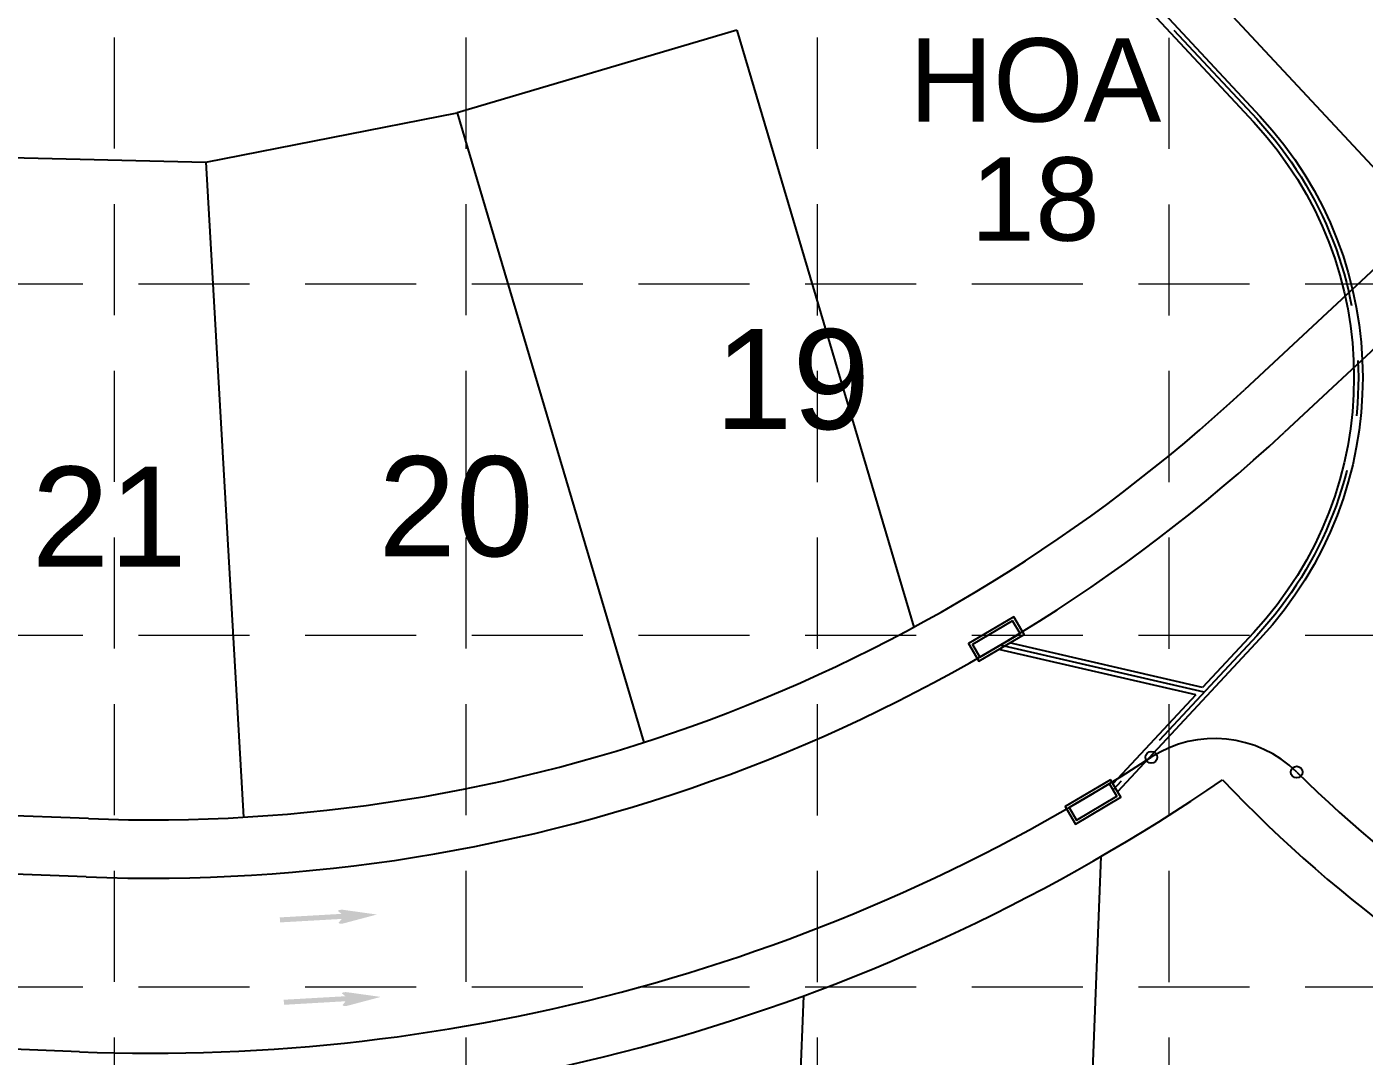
# Model space of a CAD drawing. Header units: inches. Extents: x 3312 to 5850, y 7905 to 11961.
# Drawn here: x 4438.7 to 4679.4, y 9350.6 to 9536 of the extents above; entities that cross this region are included whole.
import ezdxf
from ezdxf.enums import TextEntityAlignment as Align

# ---------------------------------------------------------------- set-up
doc = ezdxf.new("R2010")
doc.units = ezdxf.units.IN
doc.header["$LTSCALE"] = 80
doc.header["$MEASUREMENT"] = 0
doc.linetypes.add('CENTER2', pattern=[1.125, 0.75, -0.125, 0.125, -0.125])
doc.linetypes.add('HIDDEN', pattern=[0.375, 0.25, -0.125])
for name, color, linetype in [('1 LOT NUMBER', 7, 'Continuous'), ('grid', 254, 'HIDDEN'), ('LOT NUM', 7, 'Continuous'), ('LOTLINE', 7, 'Continuous'), ('PAVING', 7, 'Continuous'), ('ROW', 7, 'Continuous'), ('STORM', 250, 'Continuous'), ('STORM CL', 7, 'CENTER2'), ('STORM INLET', 250, 'Continuous')]:
    doc.layers.add(name, color=color, linetype=linetype)
doc.styles.get("Standard").update_dxf_attribs({"font": 'ARIAL.TTF', "height": 25})

msp = doc.modelspace()

# ---------------------------------------------------------------- hatches: boundary and pattern name
at = {"layer": 'PAVING'}
h = msp.add_hatch(color=256, dxfattribs=at)
edge = h.paths.add_edge_path()
edge.add_line((4494.74, 9376.76), (4495.34, 9376.27))
edge.add_line((4495.34, 9376.27), (4484.24, 9375.63))
edge.add_line((4484.24, 9375.63), (4484.29, 9374.73))
edge.add_line((4484.29, 9374.73), (4495.39, 9375.36))
edge.add_line((4495.39, 9375.36), (4494.85, 9374.7))
edge.add_line((4494.85, 9374.7), (4494.85, 9374.69))
edge.add_ellipse((4495.42, 9374.68), major_axis=(-0.587, -0.034), ratio=0.285714, start_angle=345.5033, end_angle=485.8315)
edge.add_line((4495.77, 9374.57), (4495.77, 9374.57))
edge.add_line((4495.77, 9374.57), (4501.71, 9376.15))
edge.add_line((4501.71, 9376.15), (4495.63, 9377))
edge.add_line((4495.63, 9377), (4495.63, 9377))
edge.add_ellipse((4495.3, 9376.84), major_axis=(-0.587, -0.034), ratio=0.285714, start_angle=235.2731, end_angle=377.1827)
edge.add_line((4494.74, 9376.76), (4494.74, 9376.76))
edge.add_line((4494.74, 9376.76), (4494.74, 9376.76))
edge.add_line((4494.74, 9376.76), (4494.74, 9376.76))
h = msp.add_hatch(color=256, dxfattribs=at)
edge = h.paths.add_edge_path()
edge.add_line((4495.45, 9361.93), (4496.04, 9361.44))
edge.add_line((4496.04, 9361.44), (4484.95, 9360.81))
edge.add_line((4484.95, 9360.81), (4485, 9359.9))
edge.add_line((4485, 9359.9), (4496.09, 9360.54))
edge.add_line((4496.09, 9360.54), (4495.55, 9359.87))
edge.add_line((4495.55, 9359.87), (4495.55, 9359.87))
edge.add_ellipse((4496.12, 9359.86), major_axis=(-0.587, -0.034), ratio=0.285714, start_angle=345.5033, end_angle=485.8315)
edge.add_line((4496.47, 9359.74), (4496.47, 9359.74))
edge.add_line((4496.47, 9359.74), (4502.41, 9361.32))
edge.add_line((4502.41, 9361.32), (4496.33, 9362.17))
edge.add_line((4496.33, 9362.17), (4496.33, 9362.17))
edge.add_ellipse((4496, 9362.01), major_axis=(-0.587, -0.034), ratio=0.285714, start_angle=235.2731, end_angle=377.1827)
edge.add_line((4495.44, 9361.93), (4495.45, 9361.93))
edge.add_line((4495.45, 9361.93), (4495.45, 9361.93))
edge.add_line((4495.45, 9361.93), (4495.45, 9361.93))

# ---------------------------------------------------------------- linework, layer by layer
at = {"layer": 'grid', "color": 252, "linetype": 'HIDDEN', "lineweight": 0}
for p, q in [((4454.49, 8224.02), (4454.49, 11894.2)), ((4517.77, 8224.01), (4517.77, 11894.2)), ((4581.04, 8224), (4581.04, 11894.2)), ((4644.32, 8223.99), (4644.32, 11894.2)), ((3378.79, 9489.7), (5783.3, 9489.7)), ((3378.79, 9426.42), (5783.3, 9426.42)), ((3378.79, 9363.14), (5783.3, 9363.14))]:
    msp.add_line(p, q, dxfattribs=at)
at = {"layer": 'LOTLINE'}
for p, q in [((4604.42, 9592.99), (4690.29, 9500.78)), ((4566.51, 9535.36), (4516.18, 9520.44)), ((4566.51, 9535.36), (4598.36, 9427.89)), ((4470.92, 9511.6), (4516.18, 9520.44)), ((4516.18, 9520.44), (4549.76, 9407.13)), ((4420.71, 9512.77), (4470.92, 9511.6)), ((4470.92, 9511.6), (4477.7, 9393.67)), ((4625.51, 9218.39), (4632.1, 9386.61)), ((4573.05, 9220.45), (4578.58, 9361.54))]:
    msp.add_line(p, q, dxfattribs=at)
at = {"layer": 'PAVING'}
for p, q in [((4832.69, 9619.04), (4665.05, 9462.94)), ((4449.4, 9382.92), (4357.84, 9386.51)), ((4448.17, 9351.44), (4356.61, 9355.03))]:
    msp.add_line(p, q, dxfattribs=at)
for centre in [(4641.11, 9404.45), (4667.28, 9401.79)]:
    msp.add_circle(centre, 1.05, dxfattribs=at)
for centre, radius, start, end in [((4461.12, 9681.94), 299.25, 267.7554, 312.959), ((4652.54, 9386.83), 21, 45.414, 122.9685), ((4461.12, 9681.94), 330.75, 267.7554, 302.9685), ((4825.75, 9562.57), 225.75, 225.414, 267.7554)]:
    msp.add_arc(centre, radius, start, end, dxfattribs=at)
at = {"layer": 'ROW'}
for p, q in [((4825.54, 9626.72), (4657.9, 9470.62)), ((4449.81, 9393.41), (4358.25, 9397))]:
    msp.add_line(p, q, dxfattribs=at)
for centre, radius, start, end in [((4461.12, 9681.94), 288.75, 267.7554, 312.959), ((4461.12, 9681.94), 341.25, 267.7554, 304.4074), ((4825.75, 9562.57), 236.25, 223.3493, 267.7554)]:
    msp.add_arc(centre, radius, start, end, dxfattribs=at)
at = {"layer": 'STORM', "color": 5}
for p, q in [((4649.1, 9415.7), (4613.64, 9423.86)), ((4650.34, 9417.03), (4615.6, 9425.03)), ((4649.1, 9415.7), (4634.18, 9399.67))]:
    msp.add_line(p, q, dxfattribs=at)
at = {"layer": 'STORM', "color": 5, "flags": 128}
for points in [[(4588.73, 9602.75, 0.099949), (4603.03, 9579.46), (4659.5, 9518.82, -0.393465), (4659.51, 9426.88), (4650.34, 9417.03)], [(4590.36, 9602.91, 0.098399), (4604.18, 9580.54), (4660.65, 9519.89, -0.393465), (4660.66, 9425.8), (4635.02, 9398.26)]]:
    msp.add_lwpolyline(points, format="xyb", dxfattribs=at)
at = {"layer": 'STORM CL', "color": 5}
msp.add_line((4650.61, 9416.17), (4613.88, 9424.61), dxfattribs=at)
at = {"layer": 'STORM CL', "color": 5, "flags": 128}
msp.add_lwpolyline([(4588.88, 9604.72, 0.106609), (4603.61, 9580), (4660.08, 9519.36, -0.393465), (4660.08, 9426.34), (4634.22, 9398.57)], format="xyb", dxfattribs=at)
at = {"layer": 'STORM INLET', "color": 5, "flags": 128}
for points in [[(4616.34, 9429.73), (4608.21, 9424.91), (4610.08, 9421.75), (4618.21, 9426.57)], [(4616.15, 9429.01), (4608.93, 9424.73), (4610.27, 9422.47), (4617.49, 9426.76)], [(4633.74, 9400.41), (4625.61, 9395.59), (4627.49, 9392.43), (4635.61, 9397.25)], [(4633.56, 9399.69), (4626.33, 9395.41), (4627.67, 9393.15), (4634.89, 9397.44)]]:
    msp.add_lwpolyline(points, close=True, dxfattribs=at)

# ---------------------------------------------------------------- texts
at = {"layer": '1 LOT NUMBER'}
for s, p in [('19', (4562.54, 9472.52)), ('21', (4439.55, 9447.78)), ('20', (4501.97, 9449.64))]:
    msp.add_text(s, height=18, dxfattribs=at).set_placement(p, align=Align.MIDDLE_LEFT)
at = {"layer": 'LOT NUM', "insert": (4620.2, 9515.56), "char_height": 15, "attachment_point": 5, "line_spacing_factor": 0.857143}
msp.add_mtext('HOA\\P18', dxfattribs=at)

doc.saveas('drawing.dxf')
